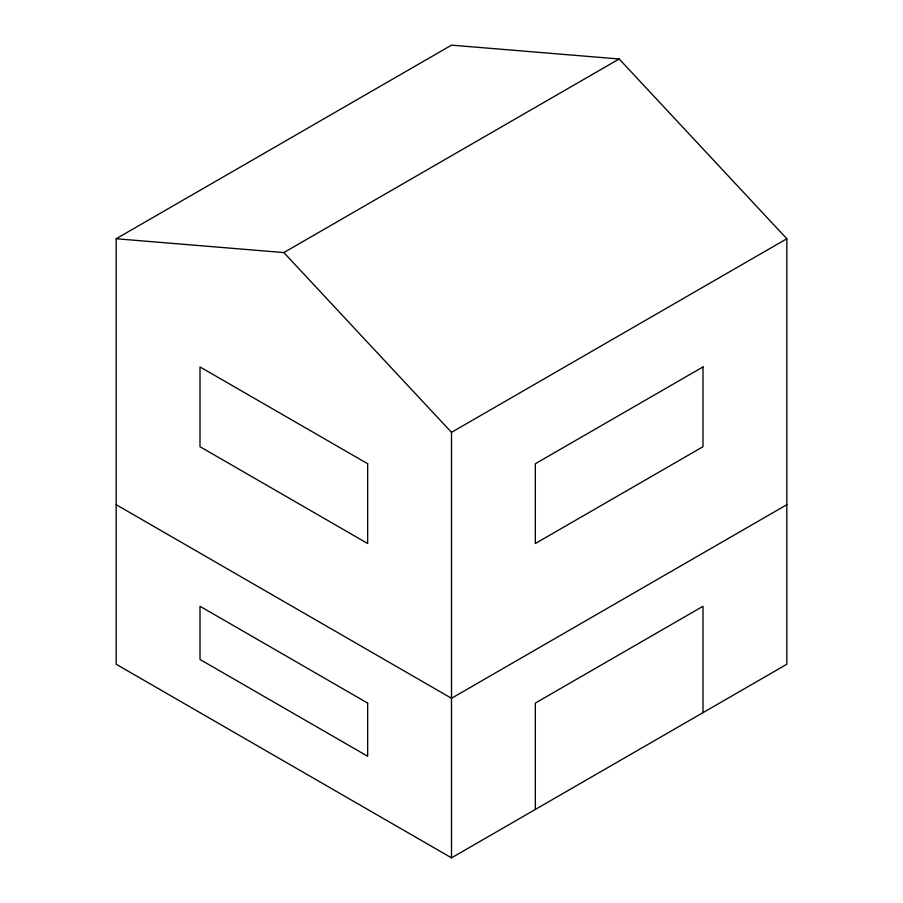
<?xml version="1.0" encoding="UTF-8"?>
<svg xmlns="http://www.w3.org/2000/svg" width="903" height="903" viewBox="0 0 903 903"><rect width="100%" height="100%" fill="white"/><g stroke="black" fill="none" stroke-linecap="round" stroke-linejoin="round"><path stroke-width="1.35" d="M116.171 238.753L451.5 45.15L619.165 58.977L786.829 238.753L786.829 664.247L451.5 857.85L116.171 664.247L116.171 238.753L283.835 252.569L619.165 58.977M451.5 857.85L451.5 432.345L786.829 238.753M786.829 504.687L451.5 698.29L116.171 504.687M283.835 252.569L451.5 432.345M702.997 712.648L702.997 606.274L535.332 703.076L535.332 809.449M702.997 366.934L535.332 463.736L535.332 543.516L702.997 446.714L702.997 366.934M367.668 463.736L200.003 366.934L200.003 446.714L367.668 543.516L367.668 463.736M367.668 703.076L200.003 606.274L200.003 659.461L367.668 756.262L367.668 703.076"/></g></svg>
